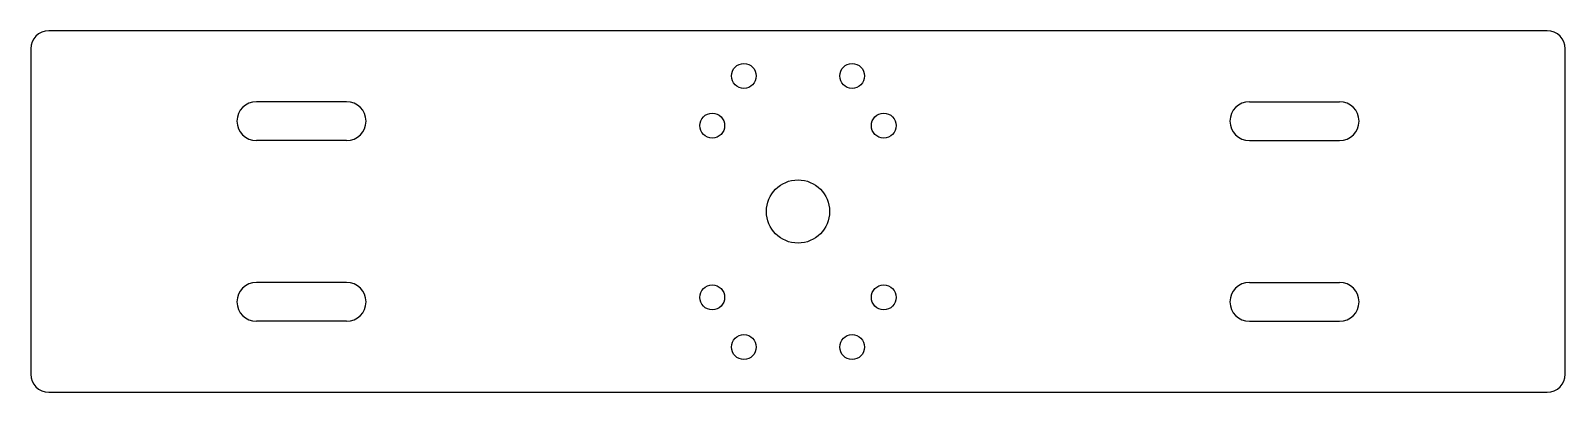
# Model space of a CAD drawing. Header units: millimetres. Extents: x -170 to 170, y -40 to 40.
import ezdxf

# ---------------------------------------------------------------- set-up
doc = ezdxf.new("R2010")
doc.units = ezdxf.units.MM
doc.layers.add('CUT', color=7, linetype='Continuous')

msp = doc.modelspace()

# ---------------------------------------------------------------- linework, layer by layer
at = {"layer": 'CUT'}
for p, q in [((166, 40), (-166, 40)), ((-170, 36), (-170, -36)), ((170, -36), (170, 36)), ((-100, 24.3), (-120, 24.3)), ((100, 24.3), (120, 24.3)), ((-100, 15.7), (-120, 15.7)), ((100, 15.7), (120, 15.7)), ((-100, -15.7), (-120, -15.7)), ((100, -15.7), (120, -15.7)), ((-100, -24.3), (-120, -24.3)), ((100, -24.3), (120, -24.3)), ((-166, -40), (166, -40))]:
    msp.add_line(p, q, dxfattribs=at)
for centre, radius in [((-12, 30), 2.75), ((12, 30), 2.75), ((-19, 19), 2.75), ((19, 19), 2.75), ((0, 0), 7), ((-19, -19), 2.75), ((19, -19), 2.75), ((-12, -30), 2.75), ((12, -30), 2.75)]:
    msp.add_circle(centre, radius, dxfattribs=at)
for centre, radius, start, end in [((-166, 36), 4, 90, 180), ((166, 36), 4, 0, 90), ((-120, 20), 4.3, 90, 270), ((-100, 20), 4.3, 270, 450), ((100, 20), 4.3, 90, 270), ((120, 20), 4.3, -90, 90), ((-120, -20), 4.3, 90, 270), ((-100, -20), 4.3, 270, 450), ((100, -20), 4.3, 90, 270), ((120, -20), 4.3, -90, 90), ((-166, -36), 4, 180, 270), ((166, -36), 4, 270, 360)]:
    msp.add_arc(centre, radius, start, end, dxfattribs=at)

doc.saveas('drawing.dxf')
